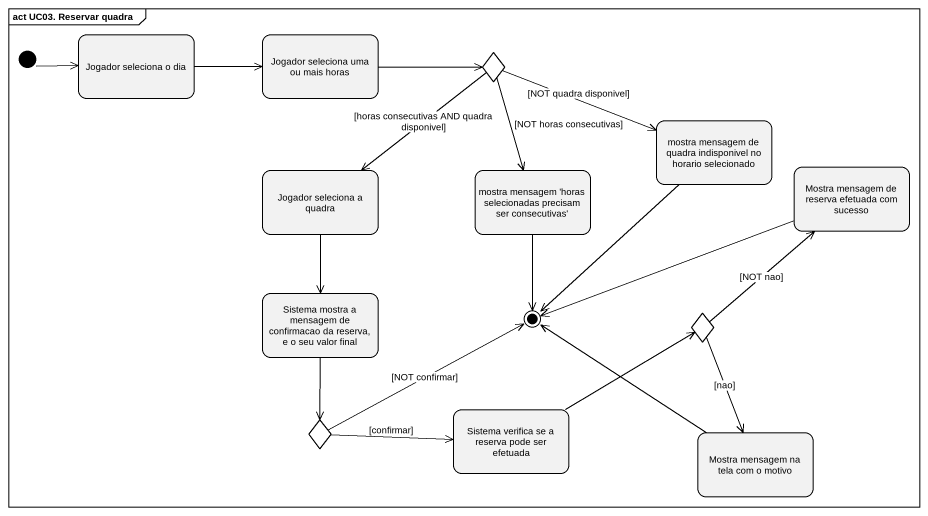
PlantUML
@startuml
mainframe act UC03. Reservar quadra
hide empty description
state "Jogador seleciona o dia" as Jogador_seleciona_o_dia
state "Jogador seleciona uma ou mais horas" as Jogador_seleciona_uma_ou
state choice1 <<choice>>
state "mostra mensagem de quadra indisponivel no horario selecionado" as mostra_mensagem_de_quadra
state "Jogador seleciona a quadra" as Jogador_seleciona_a_quadra
state "mostra mensagem 'horas selecionadas precisam ser consecutivas'" as mostra_mensagem_horas
state "Mostra mensagem de reserva efetuada com sucesso" as Mostra_mensagem_de_reserva
state "Sistema mostra a mensagem de confirmacao da reserva, e o seu valor final" as Sistema_mostra_a_mensagem
state choice2 <<choice>>
state choice3 <<choice>>
state "Sistema verifica se a reserva pode ser efetuada" as Sistema_verifica_se_a
state "Mostra mensagem na tela com o motivo" as Mostra_mensagem_na_tela_com
[*] -right-> Jogador_seleciona_o_dia
Jogador_seleciona_o_dia -right-> Jogador_seleciona_uma_ou
Jogador_seleciona_uma_ou -right-> choice1
choice1 -right-> mostra_mensagem_de_quadra : [NOT quadra disponivel]
choice1 --> Jogador_seleciona_a_quadra : [horas consecutivas AND quadra disponivel]
choice1 --> mostra_mensagem_horas : [NOT horas consecutivas]
Jogador_seleciona_a_quadra --> Sistema_mostra_a_mensagem
Sistema_mostra_a_mensagem --> choice3
choice2 -up-> Mostra_mensagem_de_reserva : [NOT nao]
choice2 --> Mostra_mensagem_na_tela_com : [nao]
choice3 -right-> Sistema_verifica_se_a : [confirmar]
Sistema_verifica_se_a -right-> choice2
mostra_mensagem_de_quadra --> [*]
mostra_mensagem_horas --> [*]
Mostra_mensagem_de_reserva -left-> [*]
choice3 -right-> [*] : [NOT confirmar]
Mostra_mensagem_na_tela_com -up-> [*]
@enduml
